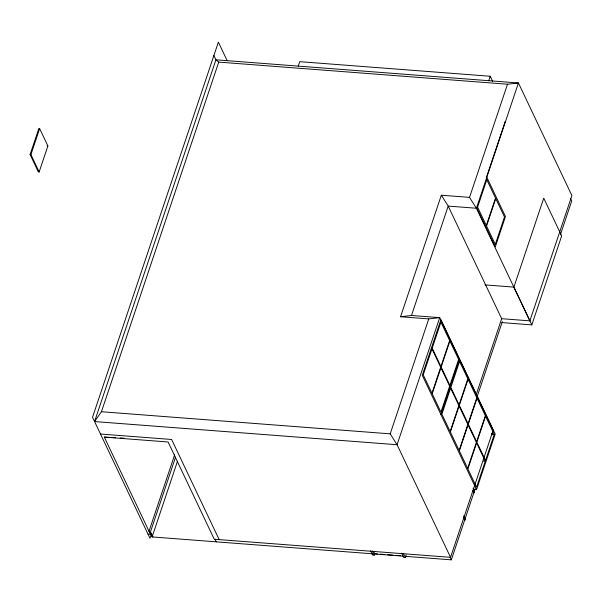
<?xml version="1.0" encoding="UTF-8"?>
<svg xmlns="http://www.w3.org/2000/svg" width="602" height="602" viewBox="0 0 602 602"><rect width="100%" height="100%" fill="white"/><g stroke="black" fill="none" stroke-linecap="round" stroke-linejoin="round"><path stroke-width="0.9" d="M30.1 154.548L38.821 128.55L39.642 128.617L47.882 145.97L39.16 171.961L38.34 171.901L30.1 154.548L30.92 154.609L39.16 171.961M30.92 154.609L39.642 128.617M148.039 534.162L150.492 534.35L104.312 437.105L168.086 441.988L214.259 539.234L450.537 557.332L397.072 444.727L94.567 421.558L215.93 59.801L213.898 55.512M94.567 421.558L101.437 411.73L218.729 62.104L215.93 59.801L518.435 82.971L571.9 195.575L529.873 320.851L501.662 318.691L448.197 206.087L441.326 195.214L469.537 197.373L476.4 208.247L529.873 320.851M298.231 66.122L299.728 61.667L490.224 76.258L492.632 81.33M148.935 531.491L174.64 454.856M372.646 553.817L152.095 536.924L150.154 532.845L175.551 457.151M150.492 534.35L150.974 532.905L150.154 532.845M151.471 533.786L149.973 538.241L92.535 417.269L218.375 42.155L227.21 60.772M152.095 536.924L177.492 461.237M450.537 557.332L493.173 430.242L439.701 317.645L428.767 318.894L400.556 316.735L441.326 195.214M488.726 80.713L490.224 76.258M400.556 316.735L411.497 315.478L448.197 206.087L476.4 208.247L518.435 82.971L507.494 84.22L218.729 62.104M411.497 315.478L439.701 317.645L397.072 444.727L390.201 433.846L428.767 318.894M469.537 197.373L507.494 84.22M486.506 177.131L505.161 121.529M370.576 550.822L372.585 555.052L374.218 555.172L374.7 553.727L373.571 551.357M440.927 414.597L459.582 358.995M401.639 553.2L403.649 557.429L405.281 557.55L406.169 554.916M476.302 394.287L501.662 318.691M477.002 397.079L502.324 321.603M531.829 324.884L513.89 287.109L543.734 198.171L561.666 235.939L531.829 324.884L501.933 322.589M405.432 556.331L451.327 559.845L475.136 488.877M560.379 234.788L571.719 200.978L570.553 198.525M485.28 461.17L476.558 487.161L467.897 468.92L476.618 442.929L485.28 461.17L483.406 461.027M494.242 434.456L485.521 460.447L476.859 442.207L485.581 416.215L494.242 434.456L491.428 434.238M476.558 489.629L495.213 434.027L440.92 319.692L422.265 375.287L476.558 489.629L474.685 489.486M104.312 437.105L115.569 437.707M120.265 437.955L124.012 438.158M47.061 145.91L47.882 145.97M484.926 284.889L513.89 287.109M101.437 411.73L390.201 433.846M100.489 434.027L171.615 439.475L219.166 539.61M374.7 553.727L377.462 553.938M380.223 554.149L384.821 554.502M387.575 554.713L393.098 555.142M395.853 555.353L400.458 555.699M374.519 553.96L403.558 556.188M486.8 177.244L505.462 216.547L495.288 246.88L476.626 207.57M491.826 433.199L492.602 434.832M473.022 488.169L474.624 491.548L474.143 492.993L472.939 490.457M463.818 515.605L465.421 518.984L464.94 520.429L463.329 517.05M450.161 557.392L451.327 559.845M403.28 553.328L405.281 557.55M372.209 550.95L374.218 555.172M215.057 539.384L216.223 541.838M150.974 532.905L152.916 536.992M486.8 179.712L477.589 207.148L486.318 225.524L495.521 198.088L486.8 179.712M431.958 348.874L423.236 374.865L431.965 393.241L440.679 367.25L431.958 348.874M440.92 322.16L432.198 348.152L440.927 366.528L449.641 340.529L440.92 322.16M495.762 198.6L486.559 226.036L495.288 244.412L504.491 216.976L495.762 198.6M440.927 367.762L432.206 393.753L440.927 412.129L449.649 386.138L440.927 367.762M449.89 341.041L441.168 367.039L449.89 385.415L458.611 359.417L449.89 341.041M450.62 388.177L441.898 414.168L450.138 431.529L458.859 405.53L450.62 388.177M459.582 361.463L450.86 387.455L459.1 404.807L467.822 378.816L459.582 361.463M459.1 406.041L450.379 432.04L459.108 450.416L467.829 424.418L459.1 406.041M468.063 379.328L459.349 405.319L468.07 423.695L476.792 397.704L468.063 379.328M468.07 424.929L459.349 450.921L467.656 468.409L476.378 442.417L468.07 424.929M477.032 398.215L468.311 424.207L476.618 441.695L485.34 415.704L477.032 398.215"/></g></svg>
